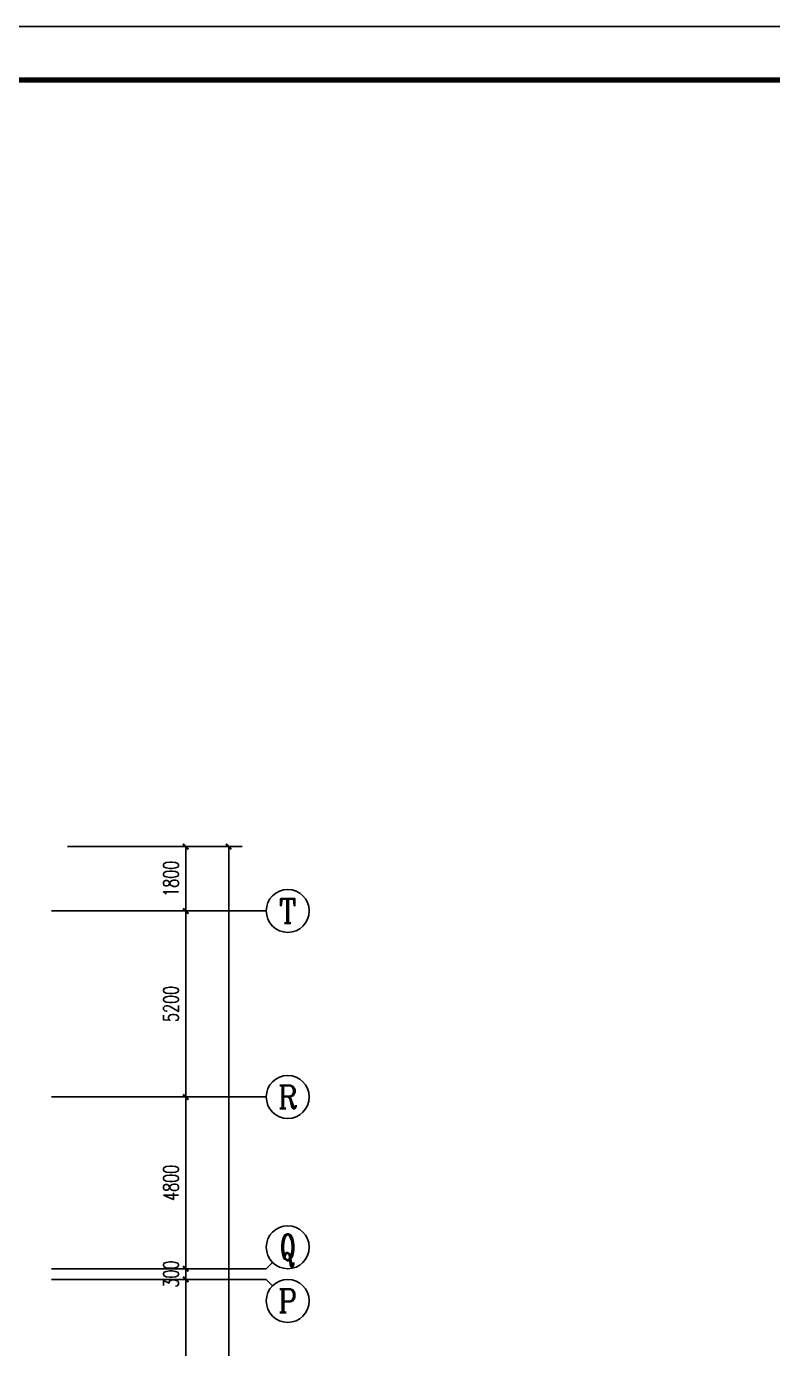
# Model space of a CAD drawing. Extents: x 1725663 to 4653551, y -550461 to 248782.
# Drawn here: x 2394443 to 2415289, y -321586 to -284628 of the extents above; entities that cross this region are included whole.
import ezdxf
from ezdxf.enums import TextEntityAlignment as Align

# ---------------------------------------------------------------- set-up
doc = ezdxf.new("R2010")
doc.units = 0
doc.header["$LTSCALE"] = 1000
for name, color, linetype in [('0-底图', 7, 'Continuous'), ('AXIS', 3, 'Continuous'), ('AXIS_TEXT', 7, 'Continuous'), ('BTTK', 7, 'Continuous'), ('PUB_TITLE', 4, 'Continuous')]:
    doc.layers.add(name, color=color, linetype=linetype)
doc.styles.add('_TCH_AXIS', font='COMPLEX', dxfattribs={"bigfont": 'GBCBIG'})
doc.styles.add('A_DIM_T3', font='SIMPLEX', dxfattribs={"width": 0.7, "bigfont": 'HZ'})
doc.styles.add('COMPLEX', font='COMPLEX')
doc.styles.add('HZ(TK)', font='geniso.shx', dxfattribs={"width": 0.9, "bigfont": 'hztxt.shx'})
doc.dimstyles.new('_TCH_ARCH&&150', dxfattribs={"dimtxt": 420, "dimasz": 150, "dimexe": 375, "dimexo": 450, "dimgap": 202.5, "dimtad": 1, "dimdec": 0, "dimzin": 0, "dimdsep": 46, "dimtxsty": 'A_DIM_T3', "dimblk": 'ARCHTICK', "dimcen": 0.09, "dimclrt": 7, "dimazin": 2, "dimtfac": 1, "dimtdec": 0, "dimtix": 1, "dimtmove": 2, "dimatfit": 3, "dimfxl": 150, "dimtolj": 1, "dimtzin": 0, "dimarcsym": 0})

# ---------------------------------------------------------------- blocks, each defined once
blk = doc.blocks.new('vhtemplate_2020年新竖式图框_A0')
at = {"layer": 'PUB_TITLE', "color": 7}
blk.add_lwpolyline([(0, 0), (1189, 0), (1189, 841), (0, 841)], close=True, dxfattribs=at)
at = {"layer": 'PUB_TITLE', "const_width": 1}
blk.add_lwpolyline([(25, 10), (1179, 10), (1179, 831), (25, 831)], close=True, dxfattribs=at)
at = {"layer": 'BTTK', "color": 4, "style": 'HZ(TK)', "width": 0.9}
for tag, p in [('合作单位', (1144, 743.5)), ('建设单位', (1144, 209.5)), ('工程名称', (1144, 176.5)), ('子项名称', (1154, 160)), ('图纸名称', (1144, 141))]:
    blk.add_attdef(tag, text='', height=3.5, dxfattribs=at).set_placement(p, align=Align.MIDDLE_CENTER)
for tag, p in [('注册证书号', (1156.5, 309.01)), ('注册印章号', (1156.5, 301.01)), ('设计号', (1154, 193)), ('图别', (1137.75, 34)), ('图号', (1170.25, 34)), ('版本号', (1137.75, 26)), ('日期', (1170.25, 26))]:
    blk.add_attdef(tag, text='', height=3.5, dxfattribs=at).set_placement(p, align=Align.MIDDLE)
blk = doc.blocks.new('_ArchTick')
at = {"color": 0, "linetype": 'ByBlock', "const_width": 0.4}
blk.add_lwpolyline([(-0.5, -0.5), (0.5, 0.5)], dxfattribs=at)
blk = doc.blocks.new('*D755')
at = {"layer": 'AXIS', "color": 0, "lineweight": -2, "transparency": 16777216}
for p, q in [((1606457, -226421), (1611332, -226421)), ((1610957, -306021), (1610957, -226421)), ((1606457, -306021), (1611332, -306021))]:
    blk.add_line(p, q, dxfattribs=at)
at = {"layer": 'Defpoints', "color": 0, "transparency": 16777216}
for p in [(1606007, -226421), (1610957, -226421), (1606007, -306021)]:
    blk.add_point(p, dxfattribs=at)
at = {"layer": 'AXIS', "color": 0, "lineweight": -2, "transparency": 16777216, "xscale": 150, "yscale": 150, "zscale": 150}
for p, rotation in [((1610957, -226421), 90), ((1610957, -306021), 270)]:
    blk.add_blockref('_ArchTick', p, dxfattribs=dict(at, rotation=rotation))
at = {"layer": 'AXIS', "color": 7, "transparency": 16777216, "insert": (1610544, -266221), "char_height": 420, "attachment_point": 5, "rotation": 90, "style": 'A_DIM_T3'}
blk.add_mtext('\\A1;79600', dxfattribs=at)
blk = doc.blocks.new('*D766')
at = {"layer": 'AXIS', "color": 0, "lineweight": -2, "transparency": 16777216}
for p, q in [((1606457, -238521), (1610132, -238521)), ((1609757, -246221), (1609757, -238521)), ((1606457, -246221), (1610132, -246221))]:
    blk.add_line(p, q, dxfattribs=at)
at = {"layer": 'Defpoints', "color": 0, "transparency": 16777216}
for p in [(1606007, -238521), (1609757, -238521), (1606007, -246221)]:
    blk.add_point(p, dxfattribs=at)
at = {"layer": 'AXIS', "color": 0, "lineweight": -2, "transparency": 16777216, "xscale": 150, "yscale": 150, "zscale": 150}
for p, rotation in [((1609757, -238521), 90), ((1609757, -246221), 270)]:
    blk.add_blockref('_ArchTick', p, dxfattribs=dict(at, rotation=rotation))
at = {"layer": 'AXIS', "color": 7, "transparency": 16777216, "insert": (1609344, -242371), "char_height": 420, "attachment_point": 5, "rotation": 90, "style": 'A_DIM_T3'}
blk.add_mtext('\\A1;7700', dxfattribs=at)
blk = doc.blocks.new('*D767')
at = {"layer": 'AXIS', "color": 0, "lineweight": -2, "transparency": 16777216}
for p, q in [((1606457, -238221), (1610132, -238221)), ((1609757, -238221), (1609757, -238071)), ((1609757, -238521), (1609757, -238221)), ((1606457, -238521), (1610132, -238521)), ((1609757, -238521), (1609757, -238671))]:
    blk.add_line(p, q, dxfattribs=at)
at = {"layer": 'Defpoints', "color": 0, "transparency": 16777216}
for p in [(1606007, -238221), (1609757, -238221), (1606007, -238521)]:
    blk.add_point(p, dxfattribs=at)
at = {"layer": 'AXIS', "color": 0, "lineweight": -2, "transparency": 16777216, "xscale": 150, "yscale": 150, "zscale": 150}
for p, rotation in [((1609757, -238221), 270), ((1609757, -238521), 90)]:
    blk.add_blockref('_ArchTick', p, dxfattribs=dict(at, rotation=rotation))
at = {"layer": 'AXIS', "color": 7, "transparency": 16777216, "insert": (1609344, -238371), "char_height": 420, "attachment_point": 5, "rotation": 90, "style": 'A_DIM_T3'}
blk.add_mtext('\\A1;300', dxfattribs=at)
blk = doc.blocks.new('*D768')
at = {"layer": 'AXIS', "color": 0, "lineweight": -2, "transparency": 16777216}
for p, q in [((1606457, -233421), (1610132, -233421)), ((1609757, -238221), (1609757, -233421)), ((1606457, -238221), (1610132, -238221))]:
    blk.add_line(p, q, dxfattribs=at)
at = {"layer": 'Defpoints', "color": 0, "transparency": 16777216}
for p in [(1606007, -233421), (1609757, -233421), (1606007, -238221)]:
    blk.add_point(p, dxfattribs=at)
at = {"layer": 'AXIS', "color": 0, "lineweight": -2, "transparency": 16777216, "xscale": 150, "yscale": 150, "zscale": 150}
for p, rotation in [((1609757, -233421), 90), ((1609757, -238221), 270)]:
    blk.add_blockref('_ArchTick', p, dxfattribs=dict(at, rotation=rotation))
at = {"layer": 'AXIS', "color": 7, "transparency": 16777216, "insert": (1609344, -235821), "char_height": 420, "attachment_point": 5, "rotation": 90, "style": 'A_DIM_T3'}
blk.add_mtext('\\A1;4800', dxfattribs=at)
blk = doc.blocks.new('*D769')
at = {"layer": 'AXIS', "color": 0, "lineweight": -2, "transparency": 16777216}
for p, q in [((1606457, -228221), (1610132, -228221)), ((1609757, -233421), (1609757, -228221)), ((1606457, -233421), (1610132, -233421))]:
    blk.add_line(p, q, dxfattribs=at)
at = {"layer": 'Defpoints', "color": 0, "transparency": 16777216}
for p in [(1606007, -228221), (1609757, -228221), (1606007, -233421)]:
    blk.add_point(p, dxfattribs=at)
at = {"layer": 'AXIS', "color": 0, "lineweight": -2, "transparency": 16777216, "xscale": 150, "yscale": 150, "zscale": 150}
for p, rotation in [((1609757, -228221), 90), ((1609757, -233421), 270)]:
    blk.add_blockref('_ArchTick', p, dxfattribs=dict(at, rotation=rotation))
at = {"layer": 'AXIS', "color": 7, "transparency": 16777216, "insert": (1609344, -230821), "char_height": 420, "attachment_point": 5, "rotation": 90, "style": 'A_DIM_T3'}
blk.add_mtext('\\A1;5200', dxfattribs=at)
blk = doc.blocks.new('*D770')
at = {"layer": 'AXIS', "color": 0, "lineweight": -2, "transparency": 16777216}
for p, q in [((1606457, -226421), (1610132, -226421)), ((1609757, -228221), (1609757, -226421)), ((1606457, -228221), (1610132, -228221))]:
    blk.add_line(p, q, dxfattribs=at)
at = {"layer": 'Defpoints', "color": 0, "transparency": 16777216}
for p in [(1606007, -226421), (1609757, -226421), (1606007, -228221)]:
    blk.add_point(p, dxfattribs=at)
at = {"layer": 'AXIS', "color": 0, "lineweight": -2, "transparency": 16777216, "xscale": 150, "yscale": 150, "zscale": 150}
for p, rotation in [((1609757, -226421), 90), ((1609757, -228221), 270)]:
    blk.add_blockref('_ArchTick', p, dxfattribs=dict(at, rotation=rotation))
at = {"layer": 'AXIS', "color": 7, "transparency": 16777216, "insert": (1609344, -227321), "char_height": 420, "attachment_point": 5, "rotation": 90, "style": 'A_DIM_T3'}
blk.add_mtext('\\A1;1800', dxfattribs=at)
blk = doc.blocks.new('_AXISO')
blk.add_circle((0, 0), 0.5)
at = {"layer": 'AXIS_TEXT', "style": 'COMPLEX', "width": 1.041667}
blk.add_attdef('A', text='', height=0.56, dxfattribs=at).set_placement((-0.25, -0.28), (0.25, -0.28), align=Align.FIT)
blk = doc.blocks.new('ugjhk')
at = {"layer": 'AXIS'}
for p, q in [((1606007, -228220.8), (1612007, -228220.8)), ((1606007, -233420.8), (1612007, -233420.8)), ((1606007, -238220.8), (1612007, -238220.8)), ((1612182.7, -238045.1), (1612007, -238220.8)), ((1606007, -238520.8), (1612007, -238520.8)), ((1612182.7, -238696.5), (1612007, -238520.8))]:
    blk.add_line(p, q, dxfattribs=at)
ref = blk.add_blockref('_AXISO', (1612607, -228220.8), dxfattribs=dict(at, xscale=1200, yscale=1200, zscale=1200))
ref.add_attrib('A', 'T', dxfattribs={"layer": 'AXIS_TEXT', "height": 683.5, "style": '_TCH_AXIS'}).set_placement((1612362.9, -228562.6), (1612851.1, -228562.6), align=Align.FIT)
ref = blk.add_blockref('_AXISO', (1612607, -233420.8), dxfattribs=dict(at, xscale=1200, yscale=1200, zscale=1200))
ref.add_attrib('A', 'R', dxfattribs={"layer": 'AXIS_TEXT', "height": 637.8, "style": '_TCH_AXIS'}).set_placement((1612333.7, -233739.7), (1612880.3, -233739.7), align=Align.FIT)
ref = blk.add_blockref('_AXISO', (1612607, -237620.8), dxfattribs=dict(at, xscale=1200, yscale=1200, zscale=1200))
ref.add_attrib('A', 'Q', dxfattribs={"layer": 'AXIS_TEXT', "height": 715.4, "style": '_TCH_AXIS', "width": 0.807692}).set_placement((1612386.9, -237978.5), (1612827.1, -237978.5), align=Align.FIT)
ref = blk.add_blockref('_AXISO', (1612607, -239120.8), dxfattribs=dict(at, xscale=1200, yscale=1200, zscale=1200))
ref.add_attrib('A', 'P', dxfattribs={"layer": 'AXIS_TEXT', "height": 652.9, "style": '_TCH_AXIS'}).set_placement((1612342.7, -239447.2), (1612871.3, -239447.2), align=Align.FIT)
for p1, p2, distance, picture, middle in [((1606007, -306020.8), (1606007, -226420.8), -4950, '*D755', (1610544.5, -266220.8)), ((1606007, -228220.8), (1606007, -226420.8), -3750, '*D770', (1609344.5, -227320.8)), ((1606007, -233420.8), (1606007, -228220.8), -3750, '*D769', (1609344.5, -230820.8)), ((1606007, -238220.8), (1606007, -233420.8), -3750, '*D768', (1609344.5, -235820.8)), ((1606007, -238520.8), (1606007, -238220.8), -3750, '*D767', (1609344.5, -238370.8)), ((1606007, -246220.8), (1606007, -238520.8), -3750, '*D766', (1609344.5, -242370.8))]:
    dim = blk.add_aligned_dim(p1=p1, p2=p2, distance=distance, dimstyle='_TCH_ARCH&&150', dxfattribs=at)
    dim.commit()
    dim.dimension.update_dxf_attribs({"geometry": picture, "text_midpoint": middle})

msp = doc.modelspace()

# ---------------------------------------------------------------- block references
at = {"layer": '0-底图', "xscale": 150, "yscale": 150, "zscale": 150}
msp.add_blockref('vhtemplate_2020年新竖式图框_A0', (2257784, -410778), dxfattribs=at)
at = {"layer": '0-底图'}
msp.add_blockref('ugjhk', (789136, -81133), dxfattribs=at)

doc.saveas('drawing.dxf')
